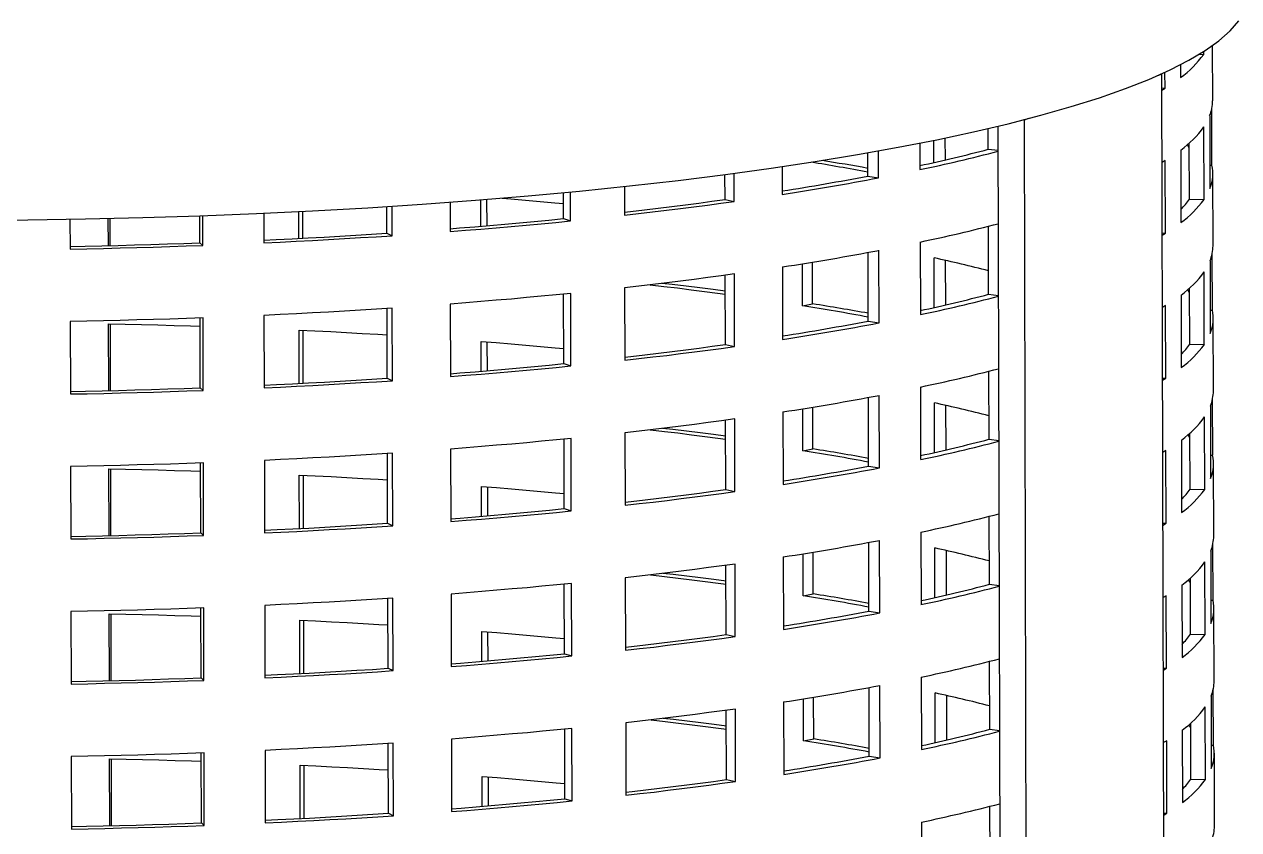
# Model space of a CAD drawing. Header units: millimetres. Extents: x 2214 to 8154, y -2115 to 2085.
# Drawn here: x 6963.5 to 7210.8, y 299.4 to 463.5 of the extents above; entities that cross this region are included whole.
import ezdxf

# ---------------------------------------------------------------- set-up
doc = ezdxf.new("R2010")
doc.units = ezdxf.units.MM

# ---------------------------------------------------------------- blocks, each defined once
blk = doc.blocks.new('izometria')
for p, q in [((2058.05, 271.81), (2058.05, 272.2)), ((2059.28, 265.51), (2059.26, 273.02)), ((2054.91, 270.41), (2054.92, 268.67)), ((2057.44, 271.82), (2058.05, 271.81)), ((2052.38, 269.12), (2051.76, 268.91)), ((2052.38, 269.12), (2052.25, 269.13)), ((2053.21, -65.65), (2052.38, 269.12)), ((2052.81, 267.23), (2052.8, 269.38)), ((2052.39, 267.25), (2052.81, 267.23)), ((2052.39, 266.97), (2052.81, 267.23)), ((2059.18, 256.78), (2059.16, 264.4)), ((2033.67, 262.89), (2033.54, 262.9)), ((2034.28, 263.1), (2033.67, 262.89)), ((2033.67, 262.89), (2034.49, -71.87)), ((2058.87, 263.44), (2058.89, 253.6)), ((2028.81, 258.93), (2028.81, 261.75)), ((2030.13, 262.06), (2030.96, -71.56)), ((2058.1, 252.12), (2058.07, 261.97)), ((2019.53, 259.76), (2019.54, 256.17)), ((2021.42, 257.13), (2021.41, 260.13)), ((2022.99, 257.49), (2022.98, 260.46)), ((2028.81, 258.93), (2030.14, 258.78)), ((2054.94, 258.82), (2054.96, 248.98)), ((2056.11, 252.16), (2056.09, 259.77)), ((2012.46, 255.28), (2012.46, 258.44)), ((2013.93, 255.04), (2013.92, 258.7)), ((2052.83, 257.38), (2052.41, 257.13)), ((2052.86, 247.54), (2052.83, 257.38)), ((1994.32, 251.83), (1994.31, 255.66)), ((2000.84, 256.57), (2000.85, 252.8)), ((2058.89, 256.78), (2059.18, 256.78)), ((2059.33, 245.82), (2059.3, 255.67)), ((1993.08, 252.11), (1993.07, 255.49)), ((2012.46, 255.28), (2013.93, 255.04)), ((1971.14, 249.5), (1971.13, 253.03)), ((1972.12, 249.2), (1972.11, 253.12)), ((1979.41, 253.87), (1979.41, 249.97)), ((1947.19, 247.52), (1947.18, 251.14)), ((1947.88, 247.19), (1947.87, 251.19)), ((1955.75, 251.73), (1955.76, 247.76)), ((1959.93, 248.47), (1959.92, 252.05)), ((1960.77, 248.54), (1960.76, 252.12)), ((1993.08, 252.11), (1994.32, 251.83)), ((2056.11, 252.16), (2058.1, 252.12)), ((1904.15, 249.43), (1904.16, 245.38)), ((1909.37, 245.84), (1909.36, 249.53)), ((1909.61, 245.85), (1909.6, 249.54)), ((1921.8, 246.21), (1921.79, 249.89)), ((1922.19, 245.87), (1922.18, 249.91)), ((1930.46, 250.24), (1930.47, 246.22)), ((1935.21, 246.81), (1935.21, 250.46)), ((1935.76, 246.84), (1935.75, 250.49)), ((1971.14, 249.5), (1972.12, 249.2)), ((1947.19, 247.52), (1947.88, 247.19)), ((2028.86, 239.24), (2028.84, 248.46)), ((2052.43, 247.56), (2052.86, 247.54)), ((2052.43, 247.28), (2052.86, 247.54)), ((1921.8, 246.21), (1922.19, 245.87)), ((2019.56, 246.32), (2019.59, 236.47)), ((2012.51, 235.58), (2012.49, 244.92)), ((2013.98, 235.35), (2013.95, 245.2)), ((2021.47, 237.44), (2021.45, 244.17)), ((2059.23, 237.09), (2059.21, 244.71)), ((2000.87, 242.95), (2000.9, 233.1)), ((2003.61, 237.67), (2003.59, 243.38)), ((2004.96, 237.93), (2004.95, 243.6)), ((2023.04, 237.8), (2023.02, 243.82)), ((2058.92, 243.75), (2058.94, 233.9)), ((1993.13, 232.41), (1993.11, 241.82)), ((1994.37, 232.14), (1994.34, 241.99)), ((2058.14, 232.43), (2058.12, 242.27)), ((1971.19, 229.81), (1971.17, 239.25)), ((1972.16, 229.5), (1972.14, 239.35)), ((1979.44, 240.12), (1979.46, 230.28)), ((1982.92, 240.48), (1983.25, 240.56)), ((1982.92, 240.48), (1982.92, 240.52)), ((2028.86, 239.24), (2030.19, 239.08)), ((2054.99, 239.13), (2055.01, 229.28)), ((2056.16, 232.46), (2056.14, 240.08)), ((1955.78, 237.91), (1955.81, 228.07)), ((2003.61, 237.67), (2004.96, 237.93)), ((2052.88, 237.69), (2052.46, 237.43)), ((2052.9, 227.84), (2052.88, 237.69)), ((1921.85, 226.52), (1921.83, 236.01)), ((1922.24, 226.18), (1922.22, 236.03)), ((1930.49, 236.37), (1930.52, 226.52)), ((1947.23, 227.83), (1947.21, 237.3)), ((1947.92, 227.5), (1947.9, 237.35)), ((2058.93, 237.08), (2059.23, 237.09)), ((2059.37, 226.13), (2059.35, 235.97)), ((1904.18, 235.53), (1904.21, 225.69)), ((1909.42, 226.15), (1909.4, 235.22)), ((1909.66, 226.15), (1909.64, 235.21)), ((1935.26, 227.12), (1935.25, 234.37)), ((1935.81, 227.15), (1935.79, 234.35)), ((2012.51, 235.58), (2013.98, 235.35)), ((1959.98, 228.78), (1959.97, 232.83)), ((1960.82, 228.85), (1960.81, 232.76)), ((2056.16, 232.46), (2058.14, 232.43)), ((1993.13, 232.41), (1994.37, 232.14)), ((1971.19, 229.81), (1972.16, 229.5)), ((1947.23, 227.83), (1947.92, 227.5)), ((2028.91, 219.54), (2028.89, 228.77)), ((2052.48, 227.86), (2052.9, 227.84)), ((2052.48, 227.59), (2052.9, 227.84)), ((1921.85, 226.52), (1922.24, 226.18)), ((2019.61, 226.63), (2019.63, 216.78)), ((2012.56, 215.89), (2012.54, 225.23)), ((2014.03, 215.66), (2014, 225.5)), ((2021.51, 217.75), (2021.5, 224.48)), ((2059.28, 217.4), (2059.26, 225.02)), ((2000.92, 223.26), (2000.95, 213.41)), ((2003.65, 217.98), (2003.64, 223.69)), ((2005.01, 218.24), (2005, 223.91)), ((2023.09, 218.11), (2023.07, 224.13)), ((2058.19, 212.73), (2058.17, 222.58)), ((2058.97, 224.06), (2058.99, 214.21)), ((1993.18, 212.72), (1993.15, 222.13)), ((1994.41, 212.45), (1994.39, 222.3)), ((1971.24, 210.12), (1971.22, 219.56)), ((1972.21, 209.81), (1972.19, 219.66)), ((1979.49, 220.43), (1979.51, 210.58)), ((1982.97, 220.78), (1983.3, 220.87)), ((1982.97, 220.78), (1982.97, 220.83)), ((2028.91, 219.54), (2030.24, 219.39)), ((2055.04, 219.44), (2055.06, 209.59)), ((2056.21, 212.77), (2056.19, 220.38)), ((1947.28, 208.14), (1947.26, 217.61)), ((1947.97, 207.81), (1947.95, 217.65)), ((1955.83, 218.22), (1955.86, 208.37)), ((2003.65, 217.98), (2005.01, 218.24)), ((2052.93, 218), (2052.51, 217.74)), ((2052.95, 208.15), (2052.93, 218)), ((1921.9, 206.83), (1921.88, 216.32)), ((1922.29, 206.49), (1922.26, 216.33)), ((1930.54, 216.68), (1930.56, 206.83)), ((2058.98, 217.39), (2059.28, 217.4)), ((2059.42, 206.44), (2059.4, 216.28)), ((1904.23, 215.84), (1904.26, 206)), ((1909.47, 206.46), (1909.45, 215.52)), ((1909.71, 206.46), (1909.68, 215.52)), ((1935.31, 207.43), (1935.29, 214.68)), ((1935.86, 207.45), (1935.84, 214.65)), ((2012.56, 215.89), (2014.03, 215.66)), ((1960.02, 209.09), (1960.01, 213.14)), ((1960.86, 209.16), (1960.86, 213.07)), ((1993.18, 212.72), (1994.41, 212.45)), ((2056.21, 212.77), (2058.19, 212.73)), ((1971.24, 210.12), (1972.21, 209.81)), ((1947.28, 208.14), (1947.97, 207.81)), ((2028.96, 199.85), (2028.94, 209.08)), ((2052.53, 208.17), (2052.95, 208.15)), ((2052.53, 207.89), (2052.95, 208.15)), ((1921.9, 206.83), (1922.29, 206.49)), ((2019.66, 206.94), (2019.68, 197.09)), ((2012.61, 196.2), (2012.59, 205.53)), ((2014.08, 195.97), (2014.05, 205.81)), ((2021.56, 198.05), (2021.55, 204.79)), ((2023.14, 198.41), (2023.12, 204.43)), ((2059.33, 197.7), (2059.31, 205.32)), ((2000.97, 203.56), (2001, 193.72)), ((2003.7, 198.28), (2003.69, 203.99)), ((2005.06, 198.54), (2005.05, 204.21)), ((2058.24, 193.04), (2058.22, 202.89)), ((2059.01, 204.37), (2059.04, 194.52)), ((1983.02, 201.09), (1983.35, 201.18)), ((1983.02, 201.09), (1983.02, 201.14)), ((1993.23, 193.03), (1993.2, 202.43)), ((1994.46, 192.76), (1994.44, 202.6)), ((1971.29, 190.42), (1971.26, 199.87)), ((1972.26, 190.12), (1972.24, 199.97)), ((1979.54, 200.74), (1979.56, 190.89)), ((2028.96, 199.85), (2030.29, 199.7)), ((2055.09, 199.75), (2055.11, 189.9)), ((2056.26, 193.08), (2056.24, 200.69)), ((1947.33, 188.44), (1947.31, 197.92)), ((1948.02, 188.12), (1948, 197.96)), ((1955.88, 198.53), (1955.91, 188.68)), ((2003.7, 198.28), (2005.06, 198.54)), ((2052.98, 198.3), (2052.56, 198.05)), ((2053, 188.46), (2052.98, 198.3)), ((1921.95, 187.14), (1921.93, 196.63)), ((1922.34, 186.8), (1922.31, 196.64)), ((1930.59, 196.98), (1930.61, 187.14)), ((2012.61, 196.2), (2014.08, 195.97)), ((2059.03, 197.7), (2059.33, 197.7)), ((2059.47, 186.74), (2059.45, 196.59)), ((1904.28, 196.15), (1904.3, 186.3)), ((1909.52, 186.76), (1909.49, 195.83)), ((1909.76, 186.77), (1909.73, 195.83)), ((1935.36, 187.73), (1935.34, 194.99)), ((1935.91, 187.76), (1935.89, 194.96)), ((1960.07, 189.4), (1960.06, 193.45)), ((1960.91, 189.47), (1960.9, 193.38)), ((1993.23, 193.03), (1994.46, 192.76)), ((2056.26, 193.08), (2058.24, 193.04)), ((1971.29, 190.42), (1972.26, 190.12)), ((1947.33, 188.44), (1948.02, 188.12)), ((2029.01, 180.16), (2028.98, 189.39)), ((2052.58, 188.48), (2053, 188.46)), ((2052.58, 188.2), (2053, 188.46)), ((1921.95, 187.14), (1922.34, 186.8)), ((2019.71, 187.24), (2019.73, 177.4)), ((2012.66, 176.51), (2012.63, 185.84)), ((2014.12, 176.27), (2014.1, 186.12)), ((2021.61, 178.36), (2021.6, 185.09)), ((2023.18, 178.72), (2023.17, 184.74)), ((2059.06, 184.67), (2059.09, 174.83)), ((2059.37, 178.01), (2059.35, 185.63)), ((2001.02, 183.87), (2001.04, 174.03)), ((2003.75, 178.59), (2003.74, 184.3)), ((2005.11, 178.85), (2005.1, 184.52)), ((2058.29, 173.35), (2058.27, 183.2)), ((1983.07, 181.4), (1983.39, 181.48)), ((1983.07, 181.4), (1983.07, 181.45)), ((1993.28, 173.34), (1993.25, 182.74)), ((1994.51, 173.07), (1994.49, 182.91)), ((1971.34, 170.73), (1971.31, 180.18)), ((1972.31, 170.43), (1972.29, 180.27)), ((1979.59, 181.05), (1979.61, 171.2)), ((2029.01, 180.16), (2030.34, 180.01)), ((2055.13, 180.05), (2055.16, 170.21)), ((2056.3, 173.39), (2056.29, 181)), ((1947.38, 168.75), (1947.36, 178.22)), ((1948.07, 168.42), (1948.05, 178.27)), ((1955.93, 178.83), (1955.95, 168.99)), ((2003.75, 178.59), (2005.11, 178.85)), ((2053.03, 178.61), (2052.6, 178.36)), ((2053.05, 168.77), (2053.03, 178.61)), ((1904.33, 176.46), (1904.35, 166.61)), ((1922, 167.45), (1921.97, 176.94)), ((1922.39, 167.1), (1922.36, 176.95)), ((1930.64, 177.29), (1930.66, 167.45)), ((2012.66, 176.51), (2014.12, 176.27)), ((2059.08, 178.01), (2059.37, 178.01)), ((2059.52, 167.05), (2059.5, 176.9)), ((1909.57, 167.07), (1909.54, 176.14)), ((1909.8, 167.08), (1909.78, 176.13)), ((1935.41, 168.04), (1935.39, 175.3)), ((1935.96, 168.07), (1935.94, 175.27)), ((1960.12, 169.7), (1960.11, 173.75)), ((1960.96, 169.78), (1960.95, 173.69)), ((1993.28, 173.34), (1994.51, 173.07)), ((2056.3, 173.39), (2058.29, 173.35)), ((1971.34, 170.73), (1972.31, 170.43)), ((1947.38, 168.75), (1948.07, 168.42)), ((2029.06, 160.47), (2029.03, 169.69)), ((2052.63, 168.79), (2053.05, 168.77)), ((2052.63, 168.51), (2053.05, 168.77)), ((1922, 167.45), (1922.39, 167.1)), ((2019.76, 167.55), (2019.78, 157.71))]:
    blk.add_line(p, q)
at = {"flags": 128}
for points in [[(1890.61, 249.28), (1898.45, 249.34), (1906.27, 249.47), (1914.06, 249.65), (1921.8, 249.89), (1929.48, 250.2), (1937.07, 250.56), (1944.57, 250.98), (1951.96, 251.46), (1959.22, 252), (1966.34, 252.59), (1973.3, 253.24), (1980.1, 253.94), (1986.71, 254.7), (1993.13, 255.5), (1999.33, 256.35), (2005.32, 257.25), (2011.07, 258.2), (2016.58, 259.19), (2021.84, 260.22), (2026.82, 261.29), (2031.53, 262.4), (2035.95, 263.54), (2040.08, 264.72), (2043.91, 265.92), (2047.42, 267.16), (2050.62, 268.42), (2053.49, 269.7), (2056.03, 271.01), (2058.24, 272.33), (2060.11, 273.66), (2061.63, 275.01), (2062.81, 276.37)], [(2056.09, 259.16), (2055.93, 259.39), (2055.82, 259.53)], [(1962.81, 252.29), (1963.98, 252.19), (1965.99, 252.02), (1967.98, 251.84), (1969.97, 251.66), (1971.14, 251.55)], [(1979.41, 250.38), (1980.25, 250.48), (1982.14, 250.7), (1984.01, 250.92), (1985.86, 251.15), (1987.69, 251.38), (1989.5, 251.62), (1991.3, 251.86), (1993.08, 252.11)], [(1979.41, 249.97), (1981.34, 250.19), (1983.24, 250.41), (1985.13, 250.64), (1987.01, 250.87), (1988.86, 251.1), (1990.7, 251.34), (1992.52, 251.59), (1994.32, 251.83)], [(1955.76, 248.14), (1957.04, 248.24), (1959.1, 248.4), (1961.14, 248.58), (1963.17, 248.75), (1965.18, 248.93), (1967.18, 249.12), (1969.17, 249.31), (1971.14, 249.5)], [(1955.76, 247.76), (1957.85, 247.92), (1959.93, 248.09), (1961.99, 248.26), (1964.05, 248.44), (1966.08, 248.62), (1968.11, 248.81), (1970.12, 249), (1972.12, 249.2)], [(1930.47, 246.58), (1932.16, 246.66), (1934.33, 246.76), (1936.5, 246.88), (1938.65, 247), (1940.8, 247.12), (1942.94, 247.25), (1945.07, 247.38), (1947.19, 247.52)], [(1904.16, 245.73), (1906.22, 245.77), (1908.46, 245.82), (1910.7, 245.87), (1912.93, 245.93), (1915.15, 245.99), (1917.38, 246.06), (1919.59, 246.14), (1921.8, 246.21)], [(1904.16, 245.38), (1906.43, 245.42), (1908.69, 245.47), (1910.95, 245.53), (1913.21, 245.58), (1915.46, 245.65), (1917.71, 245.72), (1919.95, 245.79), (1922.19, 245.87)], [(1930.47, 246.22), (1932.67, 246.32), (1934.87, 246.43), (1937.06, 246.54), (1939.24, 246.66), (1941.42, 246.79), (1943.58, 246.92), (1945.73, 247.05), (1947.88, 247.19)], [(1994.34, 241.99), (1992.54, 241.74), (1990.72, 241.5), (1988.89, 241.26), (1987.03, 241.02), (1985.16, 240.79), (1983.27, 240.56), (1981.36, 240.34), (1979.44, 240.12)], [(1993.11, 239.65), (1991.47, 239.86), (1989.64, 240.1), (1987.79, 240.33), (1985.92, 240.55), (1984.52, 240.71)], [(1972.14, 239.35), (1970.14, 239.15), (1968.13, 238.96), (1966.11, 238.78), (1964.07, 238.59), (1962.02, 238.42), (1959.95, 238.24), (1957.87, 238.07), (1955.78, 237.91)], [(1993.11, 239.21), (1992.06, 239.35), (1990.27, 239.58), (1988.46, 239.81), (1986.63, 240.04), (1984.79, 240.26), (1982.92, 240.48)], [(2056.14, 239.47), (2055.98, 239.7), (2055.87, 239.84)], [(1922.22, 236.03), (1919.98, 235.95), (1917.73, 235.87), (1915.49, 235.8), (1913.23, 235.74), (1910.98, 235.68), (1908.72, 235.63), (1906.45, 235.58), (1904.18, 235.53)], [(1947.9, 237.35), (1945.76, 237.21), (1943.6, 237.07), (1941.44, 236.94), (1939.27, 236.82), (1937.09, 236.7), (1934.9, 236.58), (1932.7, 236.47), (1930.49, 236.37)], [(1909.4, 235.22), (1911.63, 235.17), (1913.86, 235.12), (1916.08, 235.07), (1918.3, 235.01), (1920.52, 234.94), (1921.83, 234.9)], [(1935.25, 234.37), (1937.41, 234.27), (1939.56, 234.16), (1941.7, 234.04), (1943.84, 233.92), (1945.96, 233.8), (1947.22, 233.72)], [(1959.97, 232.83), (1962, 232.67), (1964.03, 232.5), (1966.04, 232.33), (1968.03, 232.15), (1970.02, 231.97), (1971.18, 231.86)], [(1979.46, 230.69), (1980.3, 230.79), (1982.19, 231.01), (1984.05, 231.23), (1985.9, 231.46), (1987.74, 231.69), (1989.55, 231.93), (1991.35, 232.17), (1993.13, 232.41)], [(1979.46, 230.28), (1981.39, 230.49), (1983.29, 230.72), (1985.18, 230.94), (1987.05, 231.18), (1988.91, 231.41), (1990.75, 231.65), (1992.57, 231.89), (1994.37, 232.14)], [(1955.81, 228.45), (1957.09, 228.55), (1959.14, 228.71), (1961.19, 228.88), (1963.21, 229.06), (1965.23, 229.24), (1967.23, 229.42), (1969.22, 229.61), (1971.19, 229.81)], [(1955.81, 228.07), (1957.9, 228.23), (1959.98, 228.4), (1962.04, 228.57), (1964.09, 228.75), (1966.13, 228.93), (1968.16, 229.12), (1970.17, 229.31), (1972.16, 229.5)], [(1930.51, 226.88), (1932.21, 226.96), (1934.38, 227.07), (1936.55, 227.19), (1938.7, 227.3), (1940.85, 227.43), (1942.99, 227.56), (1945.12, 227.69), (1947.23, 227.83)], [(1930.52, 226.52), (1932.72, 226.63), (1934.92, 226.74), (1937.11, 226.85), (1939.29, 226.97), (1941.46, 227.1), (1943.63, 227.23), (1945.78, 227.36), (1947.92, 227.5)], [(1904.21, 226.04), (1906.27, 226.08), (1908.51, 226.13), (1910.75, 226.18), (1912.98, 226.24), (1915.2, 226.3), (1917.42, 226.37), (1919.64, 226.44), (1921.85, 226.52)], [(1904.21, 225.69), (1906.47, 225.73), (1908.74, 225.78), (1911, 225.83), (1913.26, 225.89), (1915.51, 225.96), (1917.76, 226.03), (1920, 226.1), (1922.24, 226.18)], [(1994.39, 222.3), (1992.59, 222.05), (1990.77, 221.8), (1988.93, 221.56), (1987.08, 221.33), (1985.21, 221.1), (1983.32, 220.87), (1981.41, 220.65), (1979.49, 220.43)], [(1993.16, 219.96), (1991.52, 220.17), (1989.69, 220.41), (1987.84, 220.63), (1985.97, 220.86), (1984.57, 221.02)], [(1972.19, 219.66), (1970.19, 219.46), (1968.18, 219.27), (1966.16, 219.08), (1964.12, 218.9), (1962.07, 218.72), (1960, 218.55), (1957.92, 218.38), (1955.83, 218.22)], [(1993.16, 219.52), (1992.11, 219.66), (1990.32, 219.89), (1988.51, 220.12), (1986.68, 220.35), (1984.84, 220.57), (1982.97, 220.78)], [(2056.19, 219.78), (2056.02, 220.01), (2055.92, 220.15)], [(1947.95, 217.65), (1945.8, 217.51), (1943.65, 217.38), (1941.49, 217.25), (1939.32, 217.13), (1937.13, 217.01), (1934.94, 216.89), (1932.75, 216.78), (1930.54, 216.68)], [(1922.26, 216.33), (1920.03, 216.25), (1917.78, 216.18), (1915.54, 216.11), (1913.28, 216.05), (1911.02, 215.99), (1908.76, 215.93), (1906.5, 215.89), (1904.23, 215.84)], [(1909.45, 215.52), (1911.68, 215.48), (1913.91, 215.43), (1916.13, 215.38), (1918.35, 215.32), (1920.57, 215.25), (1921.88, 215.21)], [(1935.29, 214.68), (1937.46, 214.58), (1939.61, 214.47), (1941.75, 214.35), (1943.89, 214.23), (1946.01, 214.11), (1947.27, 214.03)], [(1960.01, 213.14), (1962.05, 212.98), (1964.07, 212.81), (1966.08, 212.64), (1968.08, 212.46), (1970.06, 212.28), (1971.23, 212.17)], [(1979.51, 211), (1980.35, 211.09), (1982.24, 211.31), (1984.1, 211.54), (1985.95, 211.77), (1987.79, 212), (1989.6, 212.24), (1991.4, 212.48), (1993.18, 212.72)], [(1979.51, 210.58), (1981.44, 210.8), (1983.34, 211.02), (1985.23, 211.25), (1987.1, 211.48), (1988.96, 211.72), (1990.8, 211.96), (1992.61, 212.2), (1994.41, 212.45)], [(1955.86, 208.75), (1957.14, 208.85), (1959.19, 209.02), (1961.23, 209.19), (1963.26, 209.37), (1965.28, 209.55), (1967.28, 209.73), (1969.27, 209.92), (1971.24, 210.12)], [(1955.86, 208.37), (1957.95, 208.54), (1960.02, 208.7), (1962.09, 208.88), (1964.14, 209.05), (1966.18, 209.24), (1968.21, 209.42), (1970.22, 209.62), (1972.21, 209.81)], [(1930.56, 207.19), (1932.26, 207.27), (1934.43, 207.38), (1936.6, 207.49), (1938.75, 207.61), (1940.9, 207.74), (1943.04, 207.86), (1945.16, 208), (1947.28, 208.14)], [(1930.56, 206.83), (1932.77, 206.94), (1934.97, 207.04), (1937.16, 207.16), (1939.34, 207.28), (1941.51, 207.4), (1943.68, 207.53), (1945.83, 207.67), (1947.97, 207.81)], [(1904.25, 206.35), (1906.32, 206.39), (1908.56, 206.43), (1910.79, 206.49), (1913.02, 206.55), (1915.25, 206.61), (1917.47, 206.68), (1919.69, 206.75), (1921.9, 206.83)], [(1904.26, 206), (1906.52, 206.04), (1908.79, 206.09), (1911.05, 206.14), (1913.31, 206.2), (1915.56, 206.26), (1917.81, 206.33), (1920.05, 206.41), (1922.29, 206.49)], [(1994.44, 202.6), (1992.64, 202.36), (1990.82, 202.11), (1988.98, 201.87), (1987.13, 201.64), (1985.26, 201.41), (1983.37, 201.18), (1981.46, 200.96), (1979.54, 200.74)], [(1993.21, 200.27), (1991.57, 200.48), (1989.73, 200.71), (1987.89, 200.94), (1986.02, 201.16), (1984.62, 201.33)], [(1972.24, 199.97), (1970.24, 199.77), (1968.23, 199.58), (1966.21, 199.39), (1964.17, 199.21), (1962.11, 199.03), (1960.05, 198.86), (1957.97, 198.69), (1955.88, 198.53)], [(1993.21, 199.82), (1992.16, 199.96), (1990.36, 200.2), (1988.56, 200.43), (1986.73, 200.65), (1984.88, 200.87), (1983.02, 201.09)], [(2056.24, 200.09), (2056.07, 200.32), (2055.97, 200.46)], [(1948, 197.96), (1945.85, 197.82), (1943.7, 197.69), (1941.54, 197.56), (1939.36, 197.43), (1937.18, 197.31), (1934.99, 197.2), (1932.79, 197.09), (1930.59, 196.98)], [(1922.31, 196.64), (1920.08, 196.56), (1917.83, 196.49), (1915.58, 196.42), (1913.33, 196.35), (1911.07, 196.29), (1908.81, 196.24), (1906.55, 196.19), (1904.28, 196.15)], [(1909.49, 195.83), (1911.73, 195.79), (1913.96, 195.74), (1916.18, 195.68), (1918.4, 195.62), (1920.62, 195.56), (1921.93, 195.52)], [(1935.34, 194.99), (1937.5, 194.88), (1939.66, 194.77), (1941.8, 194.66), (1943.94, 194.54), (1946.06, 194.41), (1947.32, 194.34)], [(1960.06, 193.45), (1962.1, 193.28), (1964.12, 193.12), (1966.13, 192.94), (1968.13, 192.77), (1970.11, 192.59), (1971.28, 192.48)], [(1979.56, 191.31), (1980.4, 191.4), (1982.28, 191.62), (1984.15, 191.85), (1986, 192.07), (1987.83, 192.31), (1989.65, 192.54), (1991.45, 192.78), (1993.23, 193.03)], [(1979.56, 190.89), (1981.48, 191.11), (1983.39, 191.33), (1985.28, 191.56), (1987.15, 191.79), (1989.01, 192.03), (1990.84, 192.27), (1992.66, 192.51), (1994.46, 192.76)], [(1955.9, 189.06), (1957.19, 189.16), (1959.24, 189.33), (1961.28, 189.5), (1963.31, 189.67), (1965.33, 189.85), (1967.33, 190.04), (1969.31, 190.23), (1971.29, 190.42)], [(1955.91, 188.68), (1958, 188.84), (1960.07, 189.01), (1962.14, 189.19), (1964.19, 189.36), (1966.23, 189.55), (1968.25, 189.73), (1970.27, 189.92), (1972.26, 190.12)], [(1930.61, 187.5), (1932.31, 187.58), (1934.48, 187.69), (1936.64, 187.8), (1938.8, 187.92), (1940.95, 188.04), (1943.09, 188.17), (1945.21, 188.3), (1947.33, 188.44)], [(1930.61, 187.14), (1932.82, 187.24), (1935.02, 187.35), (1937.21, 187.47), (1939.39, 187.59), (1941.56, 187.71), (1943.72, 187.84), (1945.88, 187.98), (1948.02, 188.12)], [(1904.3, 186.65), (1906.37, 186.69), (1908.61, 186.74), (1910.84, 186.79), (1913.07, 186.85), (1915.3, 186.92), (1917.52, 186.99), (1919.74, 187.06), (1921.95, 187.14)], [(1904.3, 186.3), (1906.57, 186.35), (1908.84, 186.4), (1911.1, 186.45), (1913.36, 186.51), (1915.61, 186.57), (1917.86, 186.64), (1920.1, 186.72), (1922.34, 186.8)], [(1994.49, 182.91), (1992.69, 182.66), (1990.87, 182.42), (1989.03, 182.18), (1987.18, 181.94), (1985.3, 181.71), (1983.41, 181.49), (1981.51, 181.26), (1979.59, 181.05)], [(1993.26, 180.13), (1992.2, 180.27), (1990.41, 180.51), (1988.6, 180.74), (1986.78, 180.96), (1984.93, 181.18), (1983.07, 181.4)], [(1993.26, 180.57), (1991.61, 180.79), (1989.78, 181.02), (1987.93, 181.25), (1986.07, 181.47), (1984.67, 181.64)], [(1972.29, 180.27), (1970.29, 180.08), (1968.28, 179.89), (1966.25, 179.7), (1964.22, 179.52), (1962.16, 179.34), (1960.1, 179.17), (1958.02, 179), (1955.93, 178.83)], [(2056.29, 180.39), (2056.12, 180.62), (2056.02, 180.76)], [(1948.05, 178.27), (1945.9, 178.13), (1943.75, 178), (1941.59, 177.87), (1939.41, 177.74), (1937.23, 177.62), (1935.04, 177.51), (1932.84, 177.4), (1930.64, 177.29)], [(1922.36, 176.95), (1920.12, 176.87), (1917.88, 176.8), (1915.63, 176.73), (1913.38, 176.66), (1911.12, 176.6), (1908.86, 176.55), (1906.6, 176.5), (1904.33, 176.46)], [(1909.54, 176.14), (1911.78, 176.09), (1914.01, 176.05), (1916.23, 175.99), (1918.45, 175.93), (1920.67, 175.87), (1921.98, 175.83)], [(1935.39, 175.3), (1937.55, 175.19), (1939.71, 175.08), (1941.85, 174.97), (1943.98, 174.85), (1946.11, 174.72), (1947.37, 174.65)], [(1960.11, 173.75), (1962.15, 173.59), (1964.17, 173.42), (1966.18, 173.25), (1968.18, 173.08), (1970.16, 172.89), (1971.33, 172.78)], [(1979.61, 171.61), (1980.45, 171.71), (1982.33, 171.93), (1984.2, 172.15), (1986.05, 172.38), (1987.88, 172.61), (1989.7, 172.85), (1991.5, 173.09), (1993.28, 173.34)], [(1979.61, 171.2), (1981.53, 171.42), (1983.44, 171.64), (1985.33, 171.87), (1987.2, 172.1), (1989.06, 172.33), (1990.89, 172.57), (1992.71, 172.82), (1994.51, 173.07)], [(1955.95, 169.37), (1957.24, 169.47), (1959.29, 169.64), (1961.33, 169.81), (1963.36, 169.98), (1965.37, 170.16), (1967.38, 170.35), (1969.36, 170.54), (1971.34, 170.73)], [(1955.95, 168.99), (1958.04, 169.15), (1960.12, 169.32), (1962.19, 169.49), (1964.24, 169.67), (1966.28, 169.85), (1968.3, 170.04), (1970.31, 170.23), (1972.31, 170.43)], [(1930.66, 167.81), (1932.36, 167.89), (1934.53, 168), (1936.69, 168.11), (1938.85, 168.23), (1941, 168.35), (1943.13, 168.48), (1945.26, 168.61), (1947.38, 168.75)], [(1930.66, 167.45), (1932.87, 167.55), (1935.07, 167.66), (1937.26, 167.78), (1939.44, 167.89), (1941.61, 168.02), (1943.77, 168.15), (1945.93, 168.28), (1948.07, 168.42)], [(1904.35, 166.96), (1906.42, 167), (1908.66, 167.05), (1910.89, 167.1), (1913.12, 167.16), (1915.35, 167.22), (1917.57, 167.29), (1919.79, 167.37), (1922, 167.45)], [(1904.35, 166.61), (1906.62, 166.65), (1908.89, 166.7), (1911.15, 166.76), (1913.4, 166.82), (1915.66, 166.88), (1917.9, 166.95), (1920.15, 167.02), (1922.39, 167.1)]]:
    blk.add_lwpolyline(points, dxfattribs=at)
for centre, radius, start, end in [((2046.63, 280.06), 14.09, 306.0475, 324.1707), ((2053.74, 265.53), 5.53, 337.8609, 359.8516), ((2046.65, 270.21), 14.09, 306.0475, 324.1707), ((1973.65, 469.54), 217.72, 282.1682, 284.6781), ((1947.96, -100.33), 362.45, 79.7486, 80.7431), ((1972.64, 480.19), 228.88, 281.8239, 284.5509), ((1948.43, -89.53), 351.24, 79.4953, 80.7706), ((2053.91, 255.65), 5.39, 337.6299, 12.1106), ((1943.76, 616.76), 367.95, 278.9263, 280.7619), ((1943.78, 624.26), 375.82, 278.7339, 280.7573), ((2047.1, 258.4), 10.97, 315.8074, 325.2688), ((2046.68, 260.36), 14.09, 306.0475, 324.1707), ((1972.66, 470.35), 228.88, 281.8239, 284.5509), ((2053.79, 245.84), 5.53, 337.8609, 359.8516), ((1943.81, 614.41), 375.82, 278.7339, 280.7573), ((1976.19, 37.52), 211.55, 75.5863, 77.6476), ((2046.7, 250.52), 14.09, 306.0475, 324.1707), ((1973.69, 449.85), 217.72, 282.1682, 284.6781), ((1947.91, -112.37), 354.44, 79.4984, 80.9592), ((1947.39, -123.52), 366.01, 79.7514, 80.9494), ((1972.69, 460.5), 228.88, 281.8239, 284.5509), ((2053.96, 235.96), 5.39, 337.6299, 12.1106), ((1943.8, 597.07), 367.95, 278.9263, 280.7619), ((1943.83, 604.56), 375.82, 278.7339, 280.7573), ((2047.14, 238.71), 10.97, 315.8074, 325.2688), ((2046.72, 240.67), 14.09, 306.0475, 324.1707), ((1972.71, 450.66), 228.88, 281.8239, 284.5509), ((2053.84, 226.14), 5.53, 337.8609, 359.8516), ((1943.86, 594.72), 375.82, 278.7339, 280.7573), ((1976.24, 17.83), 211.55, 75.5863, 77.6476), ((2046.75, 230.83), 14.09, 306.0475, 324.1707), ((1973.74, 430.16), 217.72, 282.1682, 284.6781), ((1972.74, 440.81), 228.88, 281.8239, 284.5509), ((1947.96, -132.06), 354.44, 79.4984, 80.9592), ((1947.44, -143.22), 366.01, 79.7514, 80.9494), ((2054, 216.26), 5.39, 337.6299, 12.1106), ((1943.85, 577.37), 367.95, 278.9263, 280.7619), ((1943.88, 584.87), 375.82, 278.7339, 280.7573), ((2047.19, 219.02), 10.97, 315.8074, 325.2688), ((2046.77, 220.98), 14.09, 306.0475, 324.1707), ((1972.76, 430.96), 228.88, 281.8239, 284.5509), ((2053.89, 206.45), 5.53, 337.8609, 359.8516), ((1943.91, 575.03), 375.82, 278.7339, 280.7573), ((1976.29, -1.87), 211.55, 75.5863, 77.6476), ((2046.8, 211.13), 14.09, 306.0475, 324.1707), ((1973.79, 410.46), 217.72, 282.1682, 284.6781), ((1972.78, 421.12), 228.88, 281.8239, 284.5509), ((1948.01, -151.75), 354.44, 79.4984, 80.9592), ((1947.49, -162.91), 366.01, 79.7514, 80.9494), ((1943.9, 557.68), 367.95, 278.9263, 280.7619), ((2054.05, 196.57), 5.39, 337.6299, 12.1106), ((1943.93, 565.18), 375.82, 278.7339, 280.7573), ((2047.24, 199.33), 10.97, 315.8074, 325.2688), ((2046.82, 201.29), 14.09, 306.0475, 324.1707), ((1972.81, 411.27), 228.88, 281.8239, 284.5509), ((2053.94, 186.76), 5.53, 337.8609, 359.8516), ((1943.95, 555.33), 375.82, 278.7339, 280.7573), ((1976.34, -21.56), 211.55, 75.5863, 77.6476), ((2046.85, 191.44), 14.09, 306.0475, 324.1707), ((1973.84, 390.77), 217.72, 282.1682, 284.6781), ((1972.83, 401.43), 228.88, 281.8239, 284.5509), ((1948.06, -171.44), 354.44, 79.4984, 80.9592), ((1947.54, -182.6), 366.01, 79.7514, 80.9494), ((1943.95, 537.99), 367.95, 278.9263, 280.7619), ((2054.1, 176.88), 5.39, 337.6299, 12.1106), ((1943.98, 545.49), 375.82, 278.7339, 280.7573), ((2047.29, 179.64), 10.97, 315.8074, 325.2688), ((2046.87, 181.6), 14.09, 306.0475, 324.1707), ((1972.86, 391.58), 228.88, 281.8239, 284.5509), ((2053.99, 167.07), 5.53, 337.8609, 359.8516)]:
    blk.add_arc(centre, radius, start, end)

msp = doc.modelspace()

# ---------------------------------------------------------------- block references
at = {"xscale": 1.5, "yscale": 1.5, "zscale": 1.5}
msp.add_blockref('izometria', (4116.6, 49.63), dxfattribs=at)

doc.saveas('drawing.dxf')
